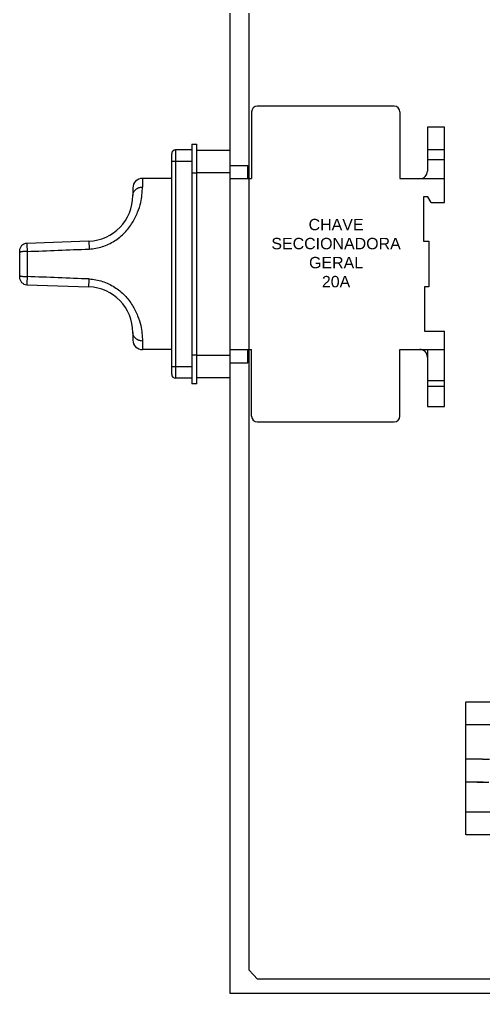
# Model space of a CAD drawing. Header units: millimetres. Extents: x -72 to 2978, y -1067 to 2817.
# Drawn here: x 1830.9 to 1952.8, y 2407.9 to 2664 of the extents above; entities that cross this region are included whole.
import ezdxf

# ---------------------------------------------------------------- set-up
doc = ezdxf.new("R2010")
doc.units = ezdxf.units.MM
doc.styles.get("Standard").update_dxf_attribs({"font": 'arial.ttf'})

msp = doc.modelspace()

# ---------------------------------------------------------------- linework, layer by layer
for p, q in [((1886.25, 2407.91), (1886.25, 2707.91)), ((2195.24, 2407.91), (1886.25, 2407.91))]:
    msp.add_line(p, q)
at = {"color": 30, "true_color": 0xf8991e}
for p, q in [((1891.19, 2414.04), (1891.19, 2699.63)), ((1891.2, 2414.04), (1893.4, 2411.72)), ((1900.5, 2411.72), (1893.4, 2411.72)), ((2187.96, 2411.72), (1900.54, 2411.72))]:
    msp.add_line(p, q, dxfattribs=at)
at = {"color": 7}
for p, q in [((1929.35, 2641.23), (1893.35, 2641.23)), ((1891.85, 2639.73), (1891.85, 2622.18)), ((1930.85, 2639.73), (1930.85, 2622.18)), ((1938.05, 2635.73), (1938.05, 2624.18)), ((1942.55, 2635.73), (1938.05, 2635.73)), ((1942.55, 2615.88), (1942.55, 2635.73)), ((1876.15, 2631.23), (1876.15, 2568.23)), ((1876.15, 2631.23), (1877.45, 2631.23)), ((1877.45, 2568.23), (1877.45, 2631.23)), ((1870.85, 2570.73), (1870.85, 2628.73)), ((1871.85, 2629.73), (1871.85, 2569.73)), ((1876.15, 2629.73), (1871.85, 2629.73)), ((1877.45, 2629.63), (1886.25, 2629.63)), ((1886.25, 2569.83), (1886.25, 2629.63)), ((1942.55, 2629.73), (1938.05, 2629.73)), ((1876.15, 2626.73), (1870.85, 2626.73)), ((1886.25, 2625.68), (1890.85, 2625.68)), ((1890.85, 2622.18), (1890.85, 2625.68)), ((1938.05, 2627.18), (1942.55, 2627.18)), ((1877.45, 2623.63), (1876.15, 2623.63)), ((1886.25, 2623.73), (1877.45, 2623.73)), ((1870.85, 2622.23), (1863.15, 2622.23)), ((1863.15, 2622.23), (1863.15, 2619.98)), ((1886.25, 2622.18), (1891.85, 2622.18)), ((1930.85, 2622.18), (1942.55, 2622.18)), ((1860.65, 2619.73), (1860.65, 2617.73)), ((1937.05, 2617.38), (1937.05, 2605.73)), ((1938.15, 2617.38), (1937.05, 2617.38)), ((1939.02, 2615.88), (1938.15, 2617.38)), ((1939.02, 2615.88), (1942.55, 2615.88)), ((1849.07, 2605.73), (1832.78, 2605.17)), ((1937.05, 2605.73), (1938.45, 2605.73)), ((1938.45, 2605.73), (1938.45, 2593.73)), ((1830.85, 2603.17), (1830.85, 2596.3)), ((1832.85, 2603.03), (1832.85, 2596.44)), ((1832.78, 2594.3), (1849.07, 2593.73)), ((1937.3, 2593.73), (1937.3, 2582.08)), ((1938.45, 2593.73), (1937.3, 2593.73)), ((1937.3, 2582.08), (1942.55, 2582.08)), ((1942.55, 2562.28), (1942.55, 2582.08)), ((1860.65, 2581.74), (1860.65, 2579.73)), ((1863.15, 2579.49), (1863.15, 2577.23)), ((1870.85, 2577.23), (1863.15, 2577.23)), ((1886.25, 2577.28), (1891.85, 2577.28)), ((1890.85, 2573.78), (1890.85, 2577.28)), ((1891.85, 2559.73), (1891.85, 2577.28)), ((1930.85, 2559.73), (1930.85, 2577.28)), ((1930.85, 2577.28), (1942.55, 2577.28)), ((1938.05, 2577.28), (1938.05, 2562.28)), ((1876.15, 2575.83), (1877.45, 2575.83)), ((1877.45, 2575.73), (1886.25, 2575.73)), ((1876.15, 2572.73), (1870.85, 2572.73)), ((1886.25, 2573.78), (1890.85, 2573.78)), ((1876.15, 2569.73), (1871.85, 2569.73)), ((1886.25, 2569.83), (1877.45, 2569.83)), ((1938.05, 2569.08), (1942.55, 2569.08)), ((1877.45, 2568.23), (1876.15, 2568.23)), ((1938.05, 2567.58), (1942.55, 2567.58)), ((1938.05, 2562.28), (1942.55, 2562.28)), ((1893.35, 2558.23), (1929.35, 2558.23))]:
    msp.add_line(p, q, dxfattribs=at)
at = {"color": 6}
msp.add_line((1948.04, 2484.65), (1948.04, 2449.65), dxfattribs=at)
at = {"color": 6, "linetype": 'ByBlock'}
for p, q in [((1948.27, 2484.65), (2186.22, 2484.65)), ((1948.27, 2478.65), (2186.25, 2478.65)), ((1952.53, 2469.52), (1948.27, 2469.52)), ((1952.53, 2469.52), (1954.41, 2469.52)), ((1952.67, 2463.49), (1948.27, 2463.49)), ((1951.14, 2463.49), (1954.19, 2463.49)), ((1948.27, 2455.65), (2186.25, 2455.65)), ((2186.25, 2449.65), (1948.27, 2449.65))]:
    msp.add_line(p, q, dxfattribs=at)
at = {"color": 7}
for centre, radius, start, end in [((1893.35, 2639.73), 1.5, 90, 180), ((1929.35, 2639.73), 1.5, 0, 90), ((1871.85, 2628.73), 1, 90, 180), ((1936.05, 2624.18), 2, 270, 0), ((1863.15, 2619.73), 2.5, 90, 180), ((1848.65, 2617.73), 12, 272, 0), ((1832.85, 2603.17), 2, 92, 180.0003), ((1832.85, 2596.3), 2, 180, 268), ((1848.65, 2581.74), 12, 0, 88), ((1863.15, 2579.73), 2.5, 180, 270), ((1936.05, 2575.28), 2, 0, 90), ((1871.85, 2570.73), 1, 180, 270), ((1893.35, 2559.73), 1.5, 180, 270), ((1929.35, 2559.73), 1.5, 270, 0)]:
    msp.add_arc(centre, radius, start, end, dxfattribs=at)
for points, knots in [([(1849.16, 2603.67), (1849.75, 2603.7), (1850.93, 2603.83), (1852.65, 2604.26), (1854.3, 2604.91), (1855.84, 2605.77), (1857.25, 2606.8), (1858.91, 2608.34), (1860.58, 2610.5), (1861.94, 2613.22), (1862.9, 2616.36), (1863.15, 2618.62), (1863.15, 2619.98)], [0, 0, 0, 0, 0.0749, 0.14973, 0.224397, 0.298731, 0.372461, 0.445192, 0.58532, 0.714569, 0.828568, 1, 1, 1, 1]), ([(1860.65, 2617.73), (1860.65, 2617.86), (1860.68, 2618.15), (1860.82, 2618.57), (1861.05, 2618.97), (1861.38, 2619.33), (1861.78, 2619.62), (1862.36, 2619.9), (1862.84, 2619.98), (1863.15, 2619.98)], [0, 0, 0, 0, 0.110612, 0.228547, 0.353494, 0.483531, 0.616444, 0.749196, 1, 1, 1, 1]), ([(1832.78, 2605.17), (1832.78, 2605.17), (1832.78, 2605.16), (1832.79, 2605.16), (1832.79, 2605.16), (1832.79, 2605.15), (1832.79, 2605.14), (1832.79, 2605.12), (1832.79, 2605.1), (1832.79, 2605.08), (1832.79, 2605.04), (1832.79, 2604.99), (1832.8, 2604.92), (1832.8, 2604.81), (1832.8, 2604.69), (1832.81, 2604.55), (1832.81, 2604.4), (1832.82, 2604.17), (1832.83, 2603.86), (1832.84, 2603.46), (1832.85, 2603.18), (1832.85, 2603.03)], [0, 0, 0, 0, 0.000301, 0.001171, 0.002619, 0.004644, 0.010421, 0.01849, 0.028835, 0.041443, 0.056297, 0.073367, 0.113986, 0.162959, 0.21994, 0.284465, 0.355986, 0.43395, 0.606759, 0.797629, 1, 1, 1, 1]), ([(1849.07, 2605.73), (1849.07, 2605.73), (1849.07, 2605.73), (1849.08, 2605.73), (1849.08, 2605.72), (1849.08, 2605.7), (1849.08, 2605.68), (1849.08, 2605.66), (1849.08, 2605.63), (1849.08, 2605.58), (1849.09, 2605.51), (1849.09, 2605.42), (1849.1, 2605.3), (1849.1, 2605.16), (1849.11, 2605.01), (1849.12, 2604.78), (1849.13, 2604.47), (1849.15, 2604.08), (1849.16, 2603.81), (1849.16, 2603.67)], [0, 0, 0, 0, 0.000988, 0.003877, 0.008753, 0.015684, 0.024735, 0.035973, 0.04946, 0.065261, 0.10393, 0.151824, 0.208655, 0.274132, 0.347824, 0.428724, 0.607557, 0.801295, 1, 1, 1, 1]), ([(1832.85, 2603.03), (1832.72, 2603.03), (1832.47, 2603.03), (1832.1, 2603.01), (1831.76, 2602.99), (1831.5, 2602.96), (1831.31, 2602.93), (1831.2, 2602.9), (1831.1, 2602.88), (1831.01, 2602.86), (1830.94, 2602.83), (1830.89, 2602.8), (1830.85, 2602.76), (1830.85, 2602.74)], [0, 0, 0, 0, 0.189464, 0.372135, 0.540591, 0.688875, 0.753785, 0.81171, 0.862188, 0.904906, 0.939653, 0.96651, 1, 1, 1, 1]), ([(1830.85, 2596.73), (1830.85, 2596.71), (1830.89, 2596.67), (1830.94, 2596.64), (1831.01, 2596.61), (1831.1, 2596.59), (1831.2, 2596.56), (1831.31, 2596.54), (1831.5, 2596.51), (1831.76, 2596.48), (1832.1, 2596.46), (1832.47, 2596.44), (1832.72, 2596.44), (1832.85, 2596.44)], [0, 0, 0, 0, 0.033478, 0.06032, 0.095041, 0.137721, 0.188164, 0.246072, 0.310955, 0.459222, 0.627742, 0.810508, 1, 1, 1, 1]), ([(1832.85, 2596.44), (1832.85, 2596.29), (1832.84, 2596.01), (1832.83, 2595.61), (1832.82, 2595.3), (1832.81, 2595.07), (1832.81, 2594.92), (1832.8, 2594.78), (1832.8, 2594.66), (1832.8, 2594.55), (1832.79, 2594.48), (1832.79, 2594.43), (1832.79, 2594.39), (1832.79, 2594.37), (1832.79, 2594.34), (1832.79, 2594.33), (1832.79, 2594.32), (1832.79, 2594.31), (1832.79, 2594.31), (1832.78, 2594.31), (1832.78, 2594.3), (1832.78, 2594.3)], [0, 0, 0, 0, 0.202366, 0.393232, 0.566038, 0.644, 0.71552, 0.780045, 0.837026, 0.886, 0.92662, 0.943691, 0.958547, 0.971156, 0.981503, 0.989573, 0.995352, 0.997378, 0.998827, 0.999698, 1, 1, 1, 1]), ([(1849.07, 2593.73), (1849.07, 2593.73), (1849.07, 2593.74), (1849.08, 2593.74), (1849.08, 2593.75), (1849.08, 2593.77), (1849.08, 2593.79), (1849.08, 2593.81), (1849.08, 2593.84), (1849.08, 2593.88), (1849.09, 2593.95), (1849.09, 2594.05), (1849.1, 2594.17), (1849.1, 2594.3), (1849.11, 2594.46), (1849.12, 2594.69), (1849.13, 2595), (1849.15, 2595.39), (1849.16, 2595.66), (1849.16, 2595.8)], [0, 0, 0, 0, 0.000988, 0.003877, 0.008753, 0.015684, 0.024735, 0.035973, 0.04946, 0.065261, 0.10393, 0.151824, 0.208655, 0.274132, 0.347824, 0.428724, 0.607557, 0.801295, 1, 1, 1, 1]), ([(1849.16, 2595.8), (1849.75, 2595.77), (1850.93, 2595.64), (1852.65, 2595.21), (1854.3, 2594.56), (1855.84, 2593.7), (1857.25, 2592.67), (1858.91, 2591.13), (1860.58, 2588.97), (1861.94, 2586.25), (1862.9, 2583.11), (1863.15, 2580.85), (1863.15, 2579.49)], [0, 0, 0, 0, 0.0749, 0.14973, 0.224397, 0.29873, 0.372461, 0.445191, 0.58532, 0.714569, 0.828568, 1, 1, 1, 1]), ([(1863.15, 2579.49), (1862.84, 2579.49), (1862.36, 2579.57), (1861.78, 2579.85), (1861.38, 2580.14), (1861.05, 2580.5), (1860.82, 2580.9), (1860.68, 2581.32), (1860.65, 2581.6), (1860.65, 2581.74)], [0, 0, 0, 0, 0.250804, 0.383556, 0.516469, 0.646506, 0.771453, 0.889388, 1, 1, 1, 1])]:
    msp.add_open_spline(points, degree=3, knots=knots, dxfattribs=at)
for points in [[(1832.85, 2603.03), (1838.29, 2603.25), (1843.73, 2603.46), (1849.16, 2603.67)], [(1849.16, 2595.8), (1843.73, 2596.01), (1838.29, 2596.22), (1832.85, 2596.44)]]:
    msp.add_open_spline(points, degree=3, dxfattribs=at)

# ---------------------------------------------------------------- texts
at = {"color": 6, "insert": (1899.37, 2611.61), "char_height": 3, "attachment_point": 1}
msp.add_mtext_dynamic_manual_height_columns('\\pxqc;{\\C256;CHAVE SECCIONADORA GERAL\\P20A}', width=29.3612, gutter_width=12.5, heights=[0], dxfattribs=at)

doc.saveas('drawing.dxf')
